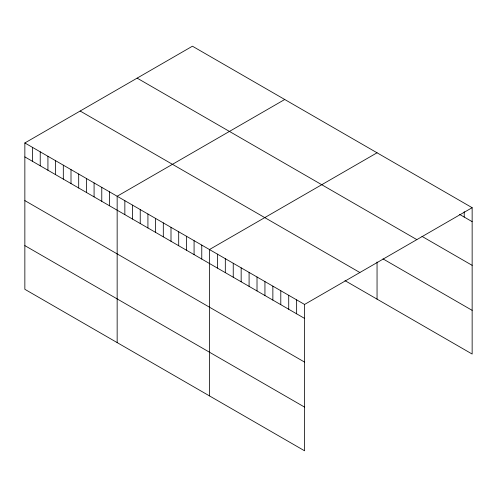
<?xml version="1.0" encoding="UTF-8"?>
<svg xmlns="http://www.w3.org/2000/svg" width="497" height="497" viewBox="0 0 497 497"><rect width="100%" height="100%" fill="white"/><g stroke="black" fill="none" stroke-linecap="round" stroke-linejoin="round"><path stroke-width="0.75" d="M24.85 142.956L304.568 304.45L304.568 450.798L24.85 289.304L24.85 142.956L192.432 46.202L472.15 207.696L472.15 354.044L344.993 280.631M284.738 99.493L117.155 196.247L117.155 342.601M377.049 152.784L209.461 249.537L209.461 395.892M304.568 304.45L472.15 207.696M459.601 214.406L472.15 221.65M421.959 236.361L472.15 265.342M137.129 78.128L416.846 239.622M382.988 258.881L472.15 310.352M80.154 111.024L359.871 272.518M24.85 156.909L304.568 318.403M24.85 200.602L304.568 362.089M24.85 245.617L304.568 407.105M464.223 211.647L464.223 217.071M377.049 262L377.049 299.138M296.641 299.871L296.641 313.824M288.72 295.299L288.72 309.252M280.793 290.72L280.793 304.673M272.865 286.142L272.865 300.095M264.938 281.569L264.938 295.522M257.017 276.991L257.017 290.944M249.09 272.418L249.09 286.371M241.163 267.84L241.163 281.793M233.242 263.267L233.242 277.22M225.315 258.688L225.315 272.642M217.388 254.116L217.388 268.069M201.77 245.096L201.77 259.049M194.078 240.66L194.078 254.613M186.387 236.218L186.387 250.171M178.696 231.776L178.696 245.729M171.005 227.334L171.005 241.287M163.308 222.892L163.308 236.845M155.617 218.45L155.617 232.403M147.926 214.008L147.926 227.961M140.235 209.572L140.235 223.526M132.544 205.131L132.544 219.084M124.846 200.689L124.846 214.642M109.464 191.805L109.464 205.758M101.773 187.363L101.773 201.316M94.082 182.921L94.082 196.874M86.385 178.485L86.385 192.438M78.694 174.043L78.694 187.996M71.003 169.601L71.003 183.555M63.312 165.159L63.312 179.113M55.621 160.717L55.621 174.671M47.929 156.275L47.929 170.229M40.232 151.833L40.232 165.787M32.541 147.398L32.541 161.351"/></g></svg>
